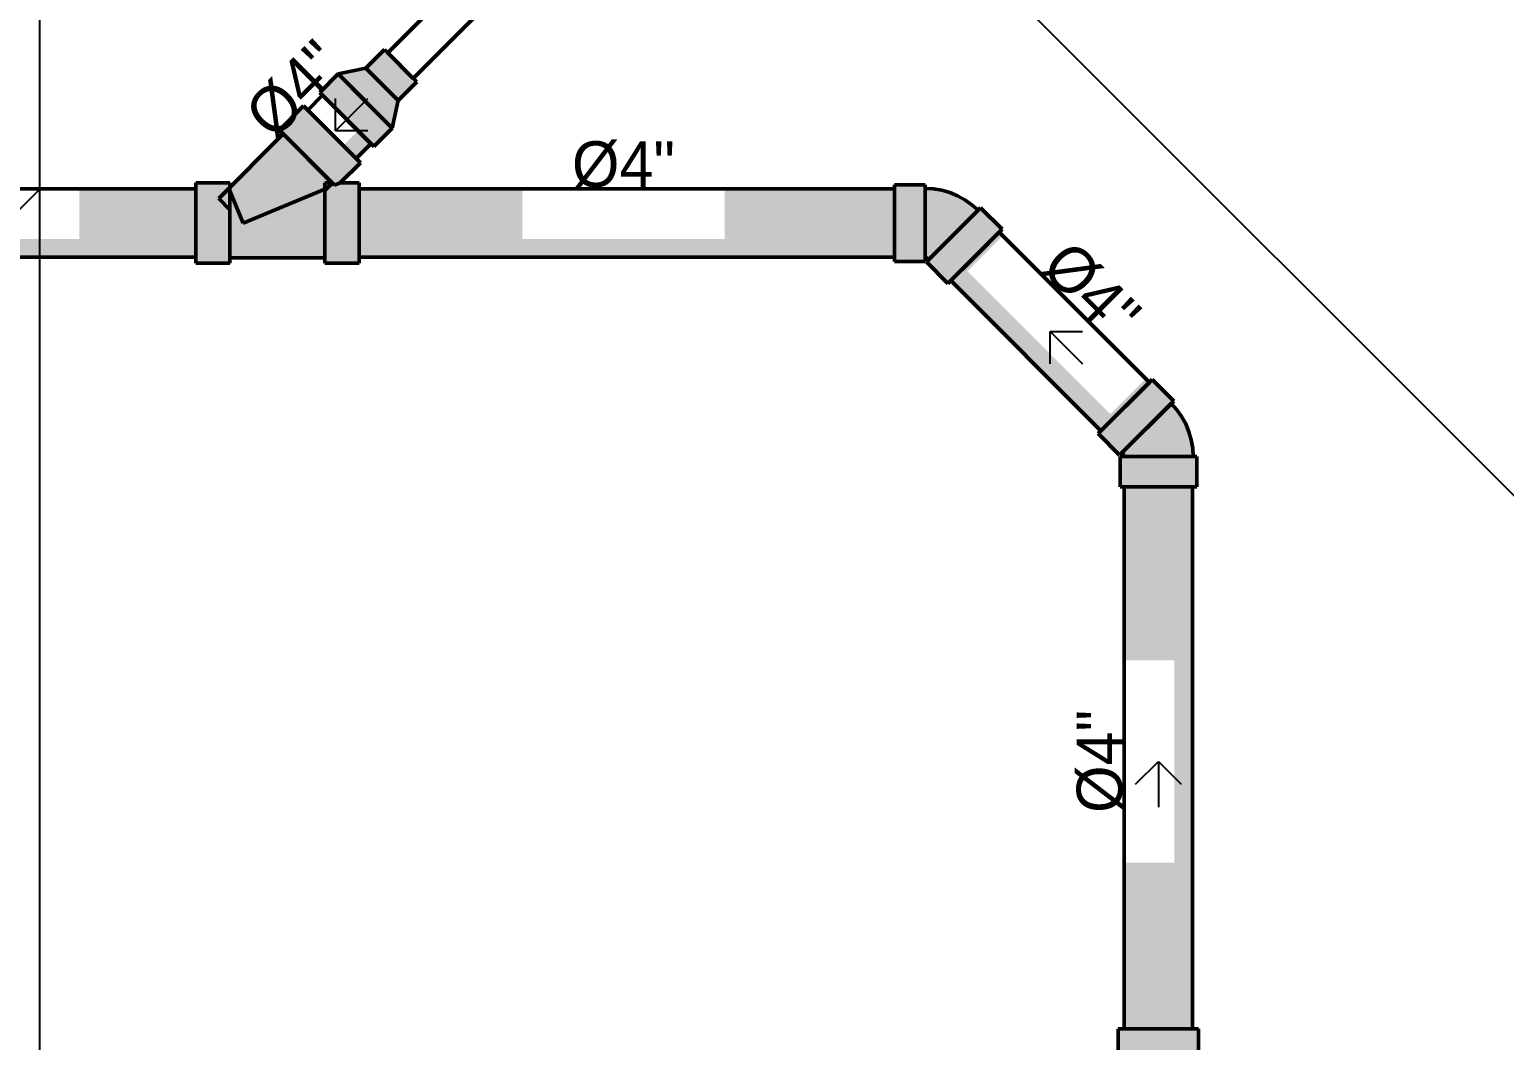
# Model space of a CAD drawing. Header units: metres. Extents: x -232 to 581, y 30 to 789.
# Drawn here: x 346.423 to 348.886, y 398.945 to 400.632 of the extents above; entities that cross this region are included whole.
import ezdxf

# ---------------------------------------------------------------- set-up
doc = ezdxf.new("R2010")
doc.units = ezdxf.units.M
doc.layers.add('_electricos-Leyenda', color=7, linetype='Continuous')
doc.layers.add('M-SY-PIPE-STANDARD-Drenaje Ventilacion', color=254, linetype='Continuous')
doc.layers.add('M-SY-PIPE-STANDARD-Drenaje Sanitario', color=7, linetype='Continuous', true_color=0x726558)
doc.styles.add('DS-CAST-01', font='GOTHIC.TTF', dxfattribs={"height": 3})

# ---------------------------------------------------------------- blocks, each defined once
blk = doc.blocks.new('TECHO ARQ 20.03')
at = {"layer": '_electricos-Leyenda', "color": 30, "true_color": 0xf8991e}
for p, q in [((223.3305, 123.7149), (227.2305, 119.8149)), ((223.3305, 123.7149), (223.3305, 115.9149)), ((223.3305, 121.7649), (221.1805, 119.6149))]:
    blk.add_line(p, q, dxfattribs=at)
blk = doc.blocks.new('_Open90')
at = {"color": 0, "linetype": 'ByBlock', "lineweight": -2}
for p, q in [((-0.5, 0.5), (0, 0)), ((0, 0), (-1, 0)), ((0, 0), (-0.5, -0.5))]:
    blk.add_line(p, q, dxfattribs=at)
blk = doc.blocks.new('DR 20.03.26 LN09')
at = {"layer": 'M-SY-PIPE-STANDARD-Drenaje Sanitario', "linetype": 'Continuous', "lineweight": 50}
for points in [[(-9477.82, -2280.133), (-9479.035, -2281.348), (-9477.256, -2283.127), (-9475.477, -2284.906), (-9474.262, -2283.69), (-9473.875, -2281.867), (-9472.66, -2280.652), (-9473.721, -2279.591), (-9474.781, -2278.531), (-9475.997, -2279.746)], [(-9487.189, -2289.935), (-9487.189, -2292.576), (-9484.939, -2292.576), (-9484.939, -2292.216), (-9478.689, -2292.216), (-9478.689, -2292.576), (-9476.439, -2292.576), (-9476.439, -2289.935), (-9476.439, -2287.294), (-9477.689, -2287.294), (-9476.363, -2285.969), (-9480.098, -2282.234), (-9481.689, -2283.825), (-9481.435, -2284.079), (-9484.939, -2287.584), (-9484.939, -2287.294), (-9487.189, -2287.294)], [(-9476.64, -2285.692), (-9475.665, -2284.718), (-9476.514, -2283.869), (-9477.489, -2284.843)], [(-9515.781, -2287.685), (-9515.781, -2289.935), (-9515.781, -2292.185), (-9487.189, -2292.185), (-9487.189, -2289.935), (-9487.189, -2287.685), (-9494.834, -2287.685), (-9494.834, -2290.984), (-9508.136, -2290.984), (-9508.136, -2287.685)], [(-9476.439, -2289.935), (-9476.439, -2292.185), (-9441.238, -2292.185), (-9441.238, -2289.935), (-9441.238, -2287.685), (-9452.413, -2287.685), (-9452.413, -2290.984), (-9465.714, -2290.984), (-9465.714, -2287.685), (-9476.439, -2287.685)], [(-9441.238, -2287.419), (-9441.238, -2292.451), (-9439.238, -2292.451), (-9439.238, -2292.216), (-9439.168, -2292.223), (-9439.1, -2292.244), (-9439.038, -2292.277), (-9438.984, -2292.321), (-9439.149, -2292.487), (-9437.735, -2293.901), (-9435.956, -2292.123), (-9434.178, -2290.344), (-9435.592, -2288.93), (-9435.757, -2289.095), (-9436.169, -2288.728), (-9436.619, -2288.408), (-9437.102, -2288.141), (-9437.612, -2287.93), (-9438.143, -2287.777), (-9438.687, -2287.685), (-9439.238, -2287.654), (-9439.238, -2287.419)], [(-9435.956, -2292.123), (-9437.547, -2293.714), (-9427.676, -2303.585), (-9426.085, -2301.994), (-9424.494, -2300.403), (-9424.727, -2300.17), (-9427.06, -2302.503), (-9436.466, -2293.097), (-9434.133, -2290.764), (-9434.365, -2290.532)], [(-9424.306, -2300.215), (-9427.864, -2303.772), (-9426.45, -2305.187), (-9426.284, -2305.021), (-9426.248, -2305.064), (-9426.218, -2305.112), (-9426.197, -2305.164), (-9426.183, -2305.219), (-9426.179, -2305.275), (-9426.413, -2305.275), (-9426.413, -2307.275), (-9423.898, -2307.275), (-9421.382, -2307.275), (-9421.382, -2305.275), (-9421.616, -2305.275), (-9421.647, -2304.724), (-9421.74, -2304.18), (-9421.893, -2303.649), (-9422.104, -2303.14), (-9422.371, -2302.656), (-9422.69, -2302.206), (-9423.058, -2301.795), (-9422.892, -2301.629)], [(-9426.148, -2342.904), (-9423.898, -2342.904), (-9421.648, -2342.904), (-9421.648, -2307.275), (-9423.898, -2307.275), (-9426.148, -2307.275), (-9426.148, -2318.664), (-9422.848, -2318.664), (-9422.848, -2331.965), (-9426.148, -2331.965)], [(-9426.538, -2351.404), (-9426.538, -2353.654), (-9423.898, -2353.654), (-9421.257, -2353.654), (-9421.257, -2352.404), (-9419.931, -2353.73), (-9416.197, -2349.996), (-9417.788, -2348.405), (-9418.042, -2348.659), (-9421.547, -2345.154), (-9421.257, -2345.154), (-9421.257, -2342.904), (-9423.898, -2342.904), (-9426.538, -2342.904), (-9426.538, -2345.154), (-9426.179, -2345.154), (-9426.179, -2351.404)]]:
    blk.add_hatch(color=251, dxfattribs=at).paths.add_polyline_path(points, flags=0)
at = {"layer": 'M-SY-PIPE-STANDARD-Drenaje Sanitario', "color": 251, "linetype": 'Continuous', "lineweight": 50}
for points in [[(-9465.126, -2269.317), (-9474.56, -2278.752)], [(-9472.881, -2280.431), (-9463.446, -2270.996)], [(-9475.997, -2279.746), (-9474.781, -2278.531)], [(-9473.721, -2279.591), (-9474.781, -2278.531)], [(-9474.56, -2278.752), (-9472.881, -2280.431)], [(-9472.66, -2280.652), (-9473.721, -2279.591)], [(-9479.035, -2281.348), (-9477.82, -2280.133)], [(-9477.82, -2280.133), (-9475.997, -2279.746)], [(-9474.262, -2283.69), (-9477.82, -2280.133)], [(-9476.041, -2281.911), (-9477.82, -2280.133)], [(-9475.997, -2279.746), (-9473.875, -2281.867)], [(-9475.997, -2279.746), (-9474.936, -2280.807)], [(-9478.847, -2281.536), (-9479.822, -2282.51)], [(-9479.035, -2281.348), (-9477.256, -2283.127)], [(-9475.665, -2284.718), (-9478.847, -2281.536)], [(-9474.936, -2280.807), (-9473.875, -2281.867)], [(-9473.875, -2281.867), (-9472.66, -2280.652)], [(-9481.689, -2283.825), (-9480.098, -2282.234)], [(-9476.363, -2285.969), (-9480.098, -2282.234)], [(-9479.822, -2282.51), (-9476.64, -2285.692)], [(-9474.262, -2283.69), (-9476.041, -2281.911)], [(-9473.875, -2281.867), (-9474.262, -2283.69)], [(-9477.256, -2283.127), (-9475.477, -2284.906)], [(-9485.677, -2288.322), (-9481.435, -2284.079)], [(-9481.689, -2283.825), (-9478.064, -2287.45)], [(-9481.435, -2284.079), (-9478.209, -2287.305)], [(-9475.477, -2284.906), (-9474.262, -2283.69)], [(-9476.64, -2285.692), (-9475.665, -2284.718)], [(-9477.689, -2287.294), (-9476.363, -2285.969)], [(-9487.189, -2287.294), (-9487.189, -2289.935)], [(-9487.189, -2287.294), (-9484.939, -2287.294)], [(-9484.939, -2289.935), (-9484.939, -2287.294)], [(-9478.689, -2287.294), (-9478.689, -2289.935)], [(-9478.689, -2287.294), (-9478.22, -2287.294)], [(-9478.209, -2287.305), (-9478.689, -2287.786)], [(-9478.064, -2287.45), (-9477.689, -2287.294)], [(-9477.689, -2287.294), (-9476.439, -2287.294)], [(-9476.439, -2289.935), (-9476.439, -2287.294)], [(-9487.189, -2287.685), (-9515.781, -2287.685)], [(-9487.189, -2292.185), (-9487.189, -2287.685)], [(-9484.939, -2289.06), (-9485.677, -2288.322)], [(-9484.064, -2289.935), (-9484.939, -2287.823)], [(-9484.939, -2287.823), (-9484.939, -2289.06)], [(-9478.689, -2287.709), (-9484.064, -2289.935)], [(-9478.689, -2287.786), (-9478.689, -2287.786), (-9478.689, -2287.709)], [(-9478.689, -2287.786), (-9478.689, -2287.709)], [(-9478.689, -2292.216), (-9478.689, -2287.786)], [(-9441.238, -2287.685), (-9476.439, -2287.685)], [(-9476.439, -2287.685), (-9476.439, -2292.185)], [(-9441.238, -2287.419), (-9441.238, -2292.451)], [(-9439.238, -2287.419), (-9441.238, -2287.419)], [(-9441.238, -2292.185), (-9441.238, -2287.685)], [(-9439.238, -2292.451), (-9439.238, -2287.419)], [(-9439.238, -2287.654), (-9438.687, -2287.685), (-9438.143, -2287.777), (-9437.612, -2287.93), (-9437.102, -2288.141), (-9436.619, -2288.408), (-9436.169, -2288.728), (-9435.757, -2289.095)], [(-9439.238, -2292.216), (-9439.238, -2287.654)], [(-9484.939, -2292.216), (-9484.939, -2289.06)], [(-9435.757, -2289.095), (-9438.984, -2292.321)], [(-9435.592, -2288.93), (-9437.371, -2290.708)], [(-9434.178, -2290.344), (-9435.592, -2288.93)], [(-9487.189, -2289.935), (-9487.189, -2292.576)], [(-9484.939, -2292.576), (-9484.939, -2289.935)], [(-9478.689, -2289.935), (-9478.689, -2292.576)], [(-9476.439, -2292.576), (-9476.439, -2289.935)], [(-9437.371, -2290.708), (-9439.149, -2292.487)], [(-9434.365, -2290.532), (-9437.547, -2293.714)], [(-9435.956, -2292.123), (-9434.178, -2290.344)], [(-9424.494, -2300.403), (-9434.365, -2290.532)], [(-9515.781, -2292.185), (-9487.189, -2292.185)], [(-9484.939, -2292.216), (-9478.689, -2292.216)], [(-9476.439, -2292.185), (-9441.238, -2292.185)], [(-9438.984, -2292.321), (-9439.038, -2292.277), (-9439.1, -2292.244), (-9439.168, -2292.223), (-9439.238, -2292.216)], [(-9437.735, -2293.901), (-9435.956, -2292.123)], [(-9487.189, -2292.576), (-9484.939, -2292.576)], [(-9478.689, -2292.576), (-9476.439, -2292.576)], [(-9439.238, -2292.451), (-9441.238, -2292.451)], [(-9437.735, -2293.901), (-9439.149, -2292.487)], [(-9437.547, -2293.714), (-9427.676, -2303.585)], [(-9424.306, -2300.215), (-9427.864, -2303.772)], [(-9427.676, -2303.585), (-9424.494, -2300.403)], [(-9422.892, -2301.629), (-9424.306, -2300.215)], [(-9426.45, -2305.187), (-9422.892, -2301.629)], [(-9426.284, -2305.021), (-9423.058, -2301.795)], [(-9423.058, -2301.795), (-9422.69, -2302.206), (-9422.371, -2302.656), (-9422.104, -2303.14), (-9421.893, -2303.649), (-9421.74, -2304.18), (-9421.647, -2304.724), (-9421.616, -2305.275)], [(-9426.45, -2305.187), (-9427.864, -2303.772)], [(-9423.898, -2305.275), (-9426.413, -2305.275)], [(-9426.413, -2307.275), (-9426.413, -2305.275)], [(-9426.179, -2305.275), (-9426.183, -2305.219), (-9426.197, -2305.164), (-9426.218, -2305.112), (-9426.248, -2305.064), (-9426.284, -2305.021)], [(-9421.616, -2305.275), (-9426.179, -2305.275)], [(-9421.382, -2305.275), (-9423.898, -2305.275)], [(-9421.382, -2307.275), (-9421.382, -2305.275)], [(-9426.413, -2307.275), (-9423.898, -2307.275)], [(-9421.648, -2307.275), (-9426.148, -2307.275)], [(-9426.148, -2307.275), (-9426.148, -2342.904)], [(-9423.898, -2307.275), (-9421.382, -2307.275)], [(-9421.648, -2342.904), (-9421.648, -2307.275)], [(-9423.898, -2342.904), (-9426.538, -2342.904)], [(-9426.538, -2342.904), (-9426.538, -2345.154)], [(-9426.148, -2342.904), (-9421.648, -2342.904)], [(-9421.257, -2342.904), (-9423.898, -2342.904)], [(-9421.257, -2342.904), (-9421.257, -2345.154)]]:
    blk.add_lwpolyline(points, dxfattribs=at)
at = {"layer": 'M-SY-PIPE-STANDARD-Drenaje Ventilacion', "color": 254, "linetype": 'Continuous', "lineweight": -3}
for p, xscale, yscale, zscale, rotation in [((-9477.992, -2283.863), 3.000000000000003, 3.000000000000003, 3.000000000000003, 225.0000000000035), ((-9431.021, -2297.058), 3.000000000000001, 3.000000000000001, 3.000000000000001, 134.999999999999), ((-9423.898, -2325.315), 3.000000000000003, 3.000000000000003, 3.000000000000003, 90)]:
    blk.add_blockref('_Open90', p, dxfattribs=dict(at, xscale=xscale, yscale=yscale, zscale=zscale, rotation=rotation))
at = {"layer": 'M-SY-PIPE-STANDARD-Drenaje Ventilacion', "color": 254, "linetype": 'Continuous', "lineweight": -3, "char_height": 3, "attachment_point": 5, "style": 'DS-CAST-01'}
for insert, rotation in [((-9480.693, -2281.162), 45), ((-9428.32, -2294.357), 315), ((-9427.718, -2325.315), 90)]:
    blk.add_mtext('%%C4"', dxfattribs=dict(at, insert=insert, rotation=rotation))
at = {"layer": 'M-SY-PIPE-STANDARD-Drenaje Ventilacion', "color": 254, "linetype": 'Continuous', "lineweight": -3, "insert": (-9459.064, -2286.115), "char_height": 3, "attachment_point": 5, "style": 'DS-CAST-01'}
blk.add_mtext('%%C4"', dxfattribs=at)

msp = doc.modelspace()

# ---------------------------------------------------------------- block references
at = {"color": 1}
msp.add_blockref('TECHO ARQ 20.03', (123.1094, 278.6006), dxfattribs=at)
at = {"layer": 'M-SY-PIPE-STANDARD-Drenaje Sanitario', "xscale": 0.02539304808409144, "yscale": 0.02539304808409144, "zscale": 0.02539304808409144}
msp.add_blockref('DR 20.03.26 LN09', (587.6094, 458.4578), dxfattribs=at)

doc.saveas('drawing.dxf')
